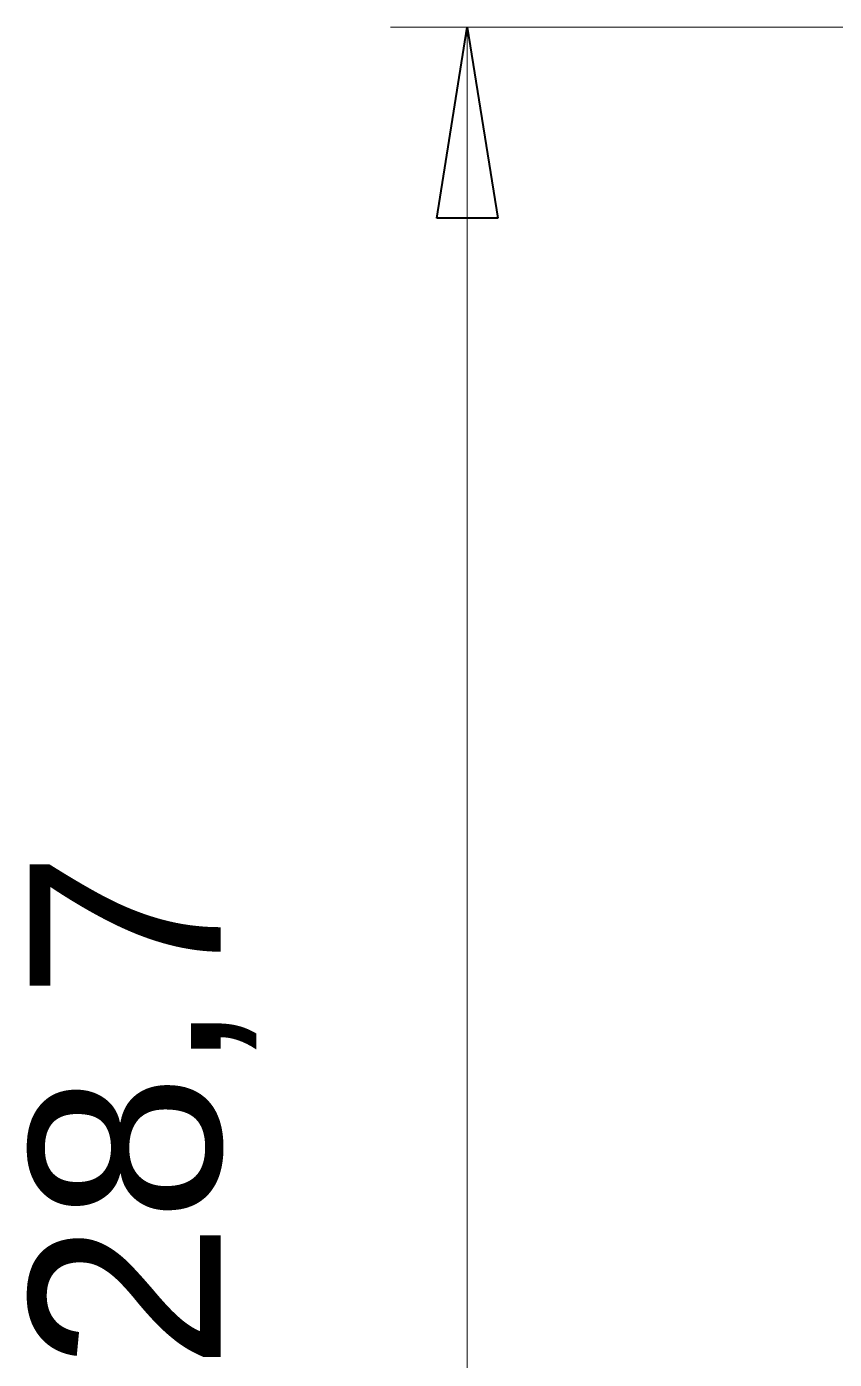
# Model space of a CAD drawing. Header units: inches. Extents: x 0 to 35.2, y -0.7 to 15.9.
# Drawn here: x 33.082 to 33.498, y 5.215 to 5.901 of the extents above; entities that cross this region are included whole.
import ezdxf

# ---------------------------------------------------------------- set-up
doc = ezdxf.new("R2010")
doc.units = ezdxf.units.IN
doc.header["$MEASUREMENT"] = 0
doc.layers.add('Board Outline', color=216, linetype='Continuous')
doc.styles.add('Arial', font='', dxfattribs={"height": 0.2})
doc.styles.get('Arial').set_extended_font_data('Arial')

msp = doc.modelspace()

# ---------------------------------------------------------------- linework, layer by layer
at = {"layer": 'Board Outline'}
for p, q in [((33.29306, 5.80221), (33.30881, 5.90064)), ((33.30881, 5.90064), (33.32455, 5.80221)), ((33.32455, 5.80221), (33.29306, 5.80221))]:
    msp.add_line(p, q, dxfattribs=at)
for points in [[(33.26944, 5.90064, 0.0005, 0.0005, 0), (33.72415, 5.90064, 0.0005, 0.0005, 0)], [(33.30881, 4.77169, 0.0005, 0.0005, 0), (33.30881, 5.90064, 0.0005, 0.0005, 0)]]:
    msp.add_lwpolyline(points, format="xyseb", dxfattribs=at)
for points in [[(33.26931, 5.90064, 0.00025, 0.00025, 1), (33.26956, 5.90064, 0.00025, 0.00025, 1)], [(33.30868, 5.90064, 0.00025, 0.00025, 1), (33.30893, 5.90064, 0.00025, 0.00025, 1)]]:
    msp.add_lwpolyline(points, format="xyseb", close=True, dxfattribs=at)

# ---------------------------------------------------------------- texts
at = {"layer": 'Board Outline', "style": 'Arial'}
msp.add_text('28,7', height=0.098425, rotation=90, dxfattribs=at).set_placement((33.18193, 5.20889))

doc.saveas('drawing.dxf')
